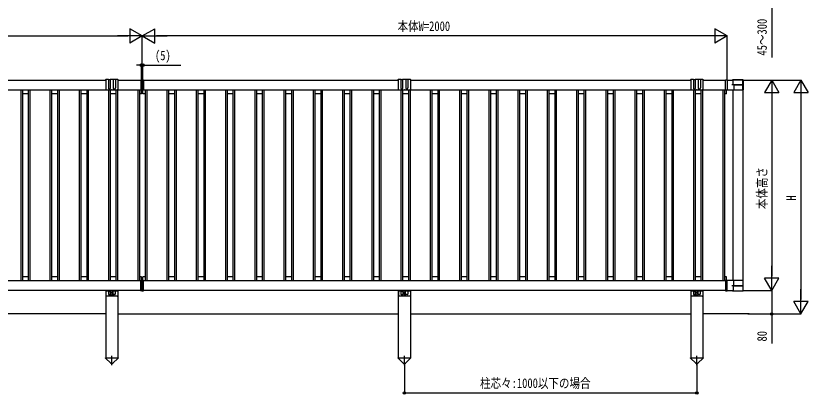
# Model space of a CAD drawing. Units: millimetres, scale not verified. Extents: x -4205 to 4205, y -2970 to 2970.
# Drawn here: x 11 to 2719, y -982 to 312 of the extents above; entities that cross this region are included whole.
import ezdxf
from ezdxf.enums import TextEntityAlignment as Align

# ---------------------------------------------------------------- set-up
doc = ezdxf.new("R2010")
doc.units = ezdxf.units.MM
doc.header["$LTSCALE"] = 16
doc.layers.add('0-3_YKK_A1', color=4, linetype='Continuous')
doc.layers.add('0-4_YKK_D', color=6, linetype='Continuous')
doc.styles.add('ＭＳ ゴシック', font='')
doc.styles.get('ＭＳ ゴシック').set_extended_font_data('MS Gothic')

msp = doc.modelspace()

# ---------------------------------------------------------------- linework, layer by layer
at = {"layer": '0-3_YKK_A1'}
for p, q in [((-640.04, 92.09), (317.96, 92.09)), ((326.96, 93.49), (317.96, 93.49)), ((317.96, 93.49), (317.96, 88.99)), ((317.96, 88.99), (317.96, 60.48)), ((326.96, 93.49), (326.96, 65.01)), ((327.96, 94.49), (332.96, 94.49)), ((343.96, 93.49), (333.96, 93.49)), ((333.96, 65.01), (333.96, 93.49)), ((343.96, 93.49), (343.96, 65.01)), ((349.96, 94.49), (344.96, 94.49)), ((359.96, 93.49), (350.96, 93.49)), ((350.96, 93.49), (350.96, 65.01)), ((359.96, 93.49), (359.96, 88.99)), ((359.96, 92.09), (438.45, 92.09)), ((359.96, 88.99), (359.96, 60.48)), ((438.45, 92.74), (438.45, 91.95)), ((438.45, 91.95), (438.45, 58.71)), ((442.95, 93.21), (438.64, 92.94)), ((442.95, 92.21), (442.95, 58.71)), ((447.45, 92.74), (447.45, 91.95)), ((447.45, 91.95), (1317.96, 92.01)), ((447.45, 91.95), (447.45, 58.71)), ((1326.96, 93.49), (1317.96, 93.49)), ((1317.96, 93.49), (1317.96, 88.99)), ((1317.96, 88.99), (1317.96, 60.48)), ((1326.96, 93.49), (1326.96, 65.01)), ((1327.96, 94.49), (1332.96, 94.49)), ((1343.96, 93.49), (1333.96, 93.49)), ((1333.96, 65.01), (1333.96, 93.49)), ((1343.96, 93.49), (1343.96, 65.01)), ((1349.96, 94.49), (1344.96, 94.49)), ((1359.96, 93.49), (1350.96, 93.49)), ((1350.96, 93.49), (1350.96, 65.01)), ((1359.96, 93.49), (1359.96, 88.99)), ((1359.96, 92.02), (2317.96, 92.09)), ((1359.96, 88.99), (1359.96, 60.48)), ((2326.96, 93.49), (2317.96, 93.49)), ((2317.96, 93.49), (2317.96, 88.99)), ((2317.96, 88.99), (2317.96, 60.48)), ((2326.96, 93.49), (2326.96, 65.01)), ((2327.96, 94.49), (2332.96, 94.49)), ((2343.96, 93.49), (2333.96, 93.49)), ((2333.96, 65.01), (2333.96, 93.49)), ((2343.96, 93.49), (2343.96, 65.01)), ((2349.96, 94.49), (2344.96, 94.49)), ((2359.96, 93.49), (2350.96, 93.49)), ((2350.96, 93.49), (2350.96, 65.01)), ((2359.96, 93.49), (2359.96, 60.48)), ((2359.96, 93.49), (2359.96, 88.99)), ((2359.96, 92.09), (2436.96, 92.09)), ((2436.96, 92.26), (2436.96, 92.96)), ((2436.96, 58.79), (2436.96, 92.26)), ((2437.26, 93.26), (2442.66, 93.31)), ((2442.96, 93.01), (2442.96, 92.31)), ((2442.96, 92.31), (2442.96, 58.79)), ((2442.96, 92.29), (2462.25, 92.29)), ((2461.71, 93.29), (2496.21, 93.29)), ((2462.55, 75.29), (2462.55, 91.99)), ((2496.66, 75.39), (2496.66, 92.01)), ((2497.21, 92.29), (2497.21, 58.79)), ((438.45, 58.09), (-1551.04, 58.09)), ((27.46, 58.09), (27.46, -593.91)), ((32.96, 58.09), (32.96, -593.91)), ((52.96, 58.09), (52.96, -593.91)), ((58.46, 58.09), (58.46, -593.91)), ((127.46, 58.09), (127.46, -593.91)), ((132.96, 58.09), (132.96, -593.91)), ((152.96, 58.09), (152.96, -593.91)), ((158.46, 58.09), (158.46, -593.91)), ((227.46, 58.09), (227.46, -593.91)), ((232.96, 58.09), (232.96, -593.91)), ((252.96, 58.09), (252.96, -593.91)), ((258.46, 58.09), (258.46, -593.91)), ((319.96, 58.48), (338.25, 58.48)), ((327.46, 58.09), (327.46, -593.91)), ((332.96, 58.09), (332.96, -593.91)), ((339.68, 58.48), (357.96, 58.48)), ((352.96, 58.09), (352.96, -593.91)), ((358.46, 58.09), (358.46, -593.91)), ((427.46, 58.09), (427.46, -593.91)), ((432.96, 58.09), (432.96, -593.91)), ((438.45, 58.71), (438.45, 57.91)), ((439.01, 57.71), (442.95, 57.71)), ((440.46, 45.09), (440.46, 57.71)), ((442.95, 57.71), (442.95, 58.71)), ((446.89, 57.71), (442.95, 57.71)), ((445.45, 45.09), (445.45, 57.71)), ((447.45, 58.71), (447.45, 57.91)), ((2436.96, 58.09), (447.45, 58.09)), ((452.95, 58.09), (452.95, -593.91)), ((458.45, 58.09), (458.45, -593.91)), ((527.45, 58.09), (527.45, -593.91)), ((532.95, 58.09), (532.95, -593.91)), ((552.95, 58.09), (552.95, -593.91)), ((558.45, 58.09), (558.45, -593.91)), ((627.45, 58.09), (627.45, -593.91)), ((632.95, 58.09), (632.95, -593.91)), ((652.95, 58.09), (652.95, -593.91)), ((658.45, 58.09), (658.45, -593.91)), ((727.45, 58.09), (727.45, -593.91)), ((732.95, 58.09), (732.95, -593.91)), ((752.95, 58.09), (752.95, -593.91)), ((758.45, 58.09), (758.45, -593.91)), ((827.45, 58.09), (827.45, -593.91)), ((832.95, 58.09), (832.95, -593.91)), ((852.95, 58.09), (852.95, -593.91)), ((858.45, 58.09), (858.45, -593.91)), ((927.45, 58.09), (927.45, -593.91)), ((932.95, 58.09), (932.95, -593.91)), ((952.95, 58.09), (952.95, -593.91)), ((958.45, 58.09), (958.45, -593.91)), ((1027.45, 58.09), (1027.45, -593.91)), ((1032.95, 58.09), (1032.95, -593.91)), ((1052.95, 58.09), (1052.95, -593.91)), ((1058.45, 58.09), (1058.45, -593.91)), ((1127.45, 58.09), (1127.45, -593.91)), ((1132.95, 58.09), (1132.95, -593.91)), ((1152.95, 58.09), (1152.95, -593.91)), ((1158.45, 58.09), (1158.45, -593.91)), ((1227.45, 58.09), (1227.45, -593.91)), ((1232.95, 58.09), (1232.95, -593.91)), ((1252.95, 58.09), (1252.95, -593.91)), ((1258.45, 58.09), (1258.45, -593.91)), ((1319.96, 58.48), (1338.25, 58.48)), ((1327.45, 58.09), (1327.45, -593.91)), ((1332.95, 58.09), (1332.95, -593.91)), ((1339.68, 58.48), (1357.96, 58.48)), ((1352.95, 58.09), (1352.95, -593.91)), ((1358.45, 58.09), (1358.45, -593.91)), ((1427.45, 58.09), (1427.45, -593.91)), ((1432.95, 58.09), (1432.95, -593.91)), ((1452.95, 58.09), (1452.95, -593.91)), ((1458.45, 58.09), (1458.45, -593.91)), ((1527.45, 58.09), (1527.45, -593.91)), ((1532.95, 58.09), (1532.95, -593.91)), ((1552.95, 58.09), (1552.95, -593.91)), ((1558.45, 58.09), (1558.45, -593.91)), ((1627.45, 58.09), (1627.45, -593.91)), ((1632.95, 58.09), (1632.95, -593.91)), ((1652.95, 58.09), (1652.95, -593.91)), ((1658.45, 58.09), (1658.45, -593.91)), ((1727.45, 58.09), (1727.45, -593.91)), ((1732.95, 58.09), (1732.95, -593.91)), ((1752.95, 58.09), (1752.95, -593.91)), ((1758.45, 58.09), (1758.45, -593.91)), ((1827.45, 58.09), (1827.45, -593.91)), ((1832.95, 58.09), (1832.95, -593.91)), ((1852.95, 58.09), (1852.95, -593.91)), ((1858.45, 58.09), (1858.45, -593.91)), ((1927.45, 58.09), (1927.45, -593.91)), ((1932.95, 58.09), (1932.95, -593.91)), ((1952.95, 58.09), (1952.95, -593.91)), ((1958.45, 58.09), (1958.45, -593.91)), ((2027.45, 58.09), (2027.45, -593.91)), ((2032.95, 58.09), (2032.95, -593.91)), ((2052.95, 58.09), (2052.95, -593.91)), ((2058.45, 58.09), (2058.45, -593.91)), ((2127.45, 58.09), (2127.45, -593.91)), ((2132.95, 58.09), (2132.95, -593.91)), ((2152.95, 58.09), (2152.95, -593.91)), ((2158.45, 58.09), (2158.45, -593.91)), ((2227.45, 58.09), (2227.45, -593.91)), ((2232.95, 58.09), (2232.95, -593.91)), ((2252.95, 58.09), (2252.95, -593.91)), ((2258.45, 58.09), (2258.45, -593.91)), ((2319.96, 58.48), (2338.24, 58.48)), ((2327.45, 58.09), (2327.45, -593.91)), ((2332.95, 58.09), (2332.95, -593.91)), ((2339.67, 58.48), (2357.96, 58.48)), ((2352.95, 58.09), (2352.95, -593.91)), ((2358.45, 58.09), (2358.45, -593.91)), ((2427.45, 58.09), (2427.45, -593.91)), ((2432.95, 58.09), (2432.95, -593.91)), ((2436.96, 58.09), (2436.96, 58.79)), ((2437, 58.19), (2437.03, 58.07)), ((2442.66, 57.79), (2437.26, 57.79)), ((2440.45, 45.09), (2440.45, 57.79)), ((2458.05, 57.79), (2442.66, 57.79)), ((2442.96, 58.79), (2442.96, 58.09)), ((2465.56, 57.79), (2458.05, 57.79)), ((2465.33, 75.29), (2458.18, 75.29)), ((2461.66, 57.79), (2461.66, -593.61)), ((2462.36, 57.79), (2461.71, 57.79)), ((2471.5, 57.79), (2462.36, 57.79)), ((2496.66, 75.39), (2462.55, 75.39)), ((2465.33, 75.29), (2496.66, 75.29)), ((2465.33, 75.29), (2465.33, 58.09)), ((2465.33, 75.29), (2465.33, 58.09)), ((2496.36, 57.79), (2465.56, 57.79)), ((2486.42, 57.79), (2471.5, 57.79)), ((2495.55, 57.79), (2486.42, 57.79)), ((2496.21, 57.79), (2495.55, 57.79)), ((2496.66, 58.09), (2496.66, 75.29)), ((2496.66, 58.09), (2496.66, 58.09)), ((2496.66, 57.9), (2496.66, -593.72)), ((52.96, 45.09), (32.96, 45.09)), ((152.96, 45.09), (132.96, 45.09)), ((252.96, 45.09), (232.96, 45.09)), ((352.96, 45.09), (332.96, 45.09)), ((440.46, 45.09), (432.96, 45.09)), ((452.95, 45.09), (445.45, 45.09)), ((552.95, 45.09), (532.95, 45.09)), ((652.95, 45.09), (632.95, 45.09)), ((752.95, 45.09), (732.95, 45.09)), ((852.95, 45.09), (832.95, 45.09)), ((952.95, 45.09), (932.95, 45.09)), ((1052.95, 45.09), (1032.95, 45.09)), ((1152.95, 45.09), (1132.95, 45.09)), ((1252.95, 45.09), (1232.95, 45.09)), ((1352.95, 45.09), (1332.95, 45.09)), ((1452.95, 45.09), (1432.95, 45.09)), ((1552.95, 45.09), (1532.95, 45.09)), ((1652.95, 45.09), (1632.95, 45.09)), ((1752.95, 45.09), (1732.95, 45.09)), ((1852.95, 45.09), (1832.95, 45.09)), ((1952.95, 45.09), (1932.95, 45.09)), ((2052.95, 45.09), (2032.95, 45.09)), ((2152.95, 45.09), (2132.95, 45.09)), ((2252.95, 45.09), (2232.95, 45.09)), ((2352.95, 45.09), (2332.95, 45.09)), ((2440.45, 45.09), (2432.95, 45.09)), ((-1551.04, -593.91), (438.45, -593.91)), ((52.96, -580.91), (32.96, -580.91)), ((152.96, -580.91), (132.96, -580.91)), ((252.96, -580.91), (232.96, -580.91)), ((352.96, -580.91), (332.96, -580.91)), ((440.46, -580.91), (432.96, -580.91)), ((438.45, -594.35), (438.45, -593.55)), ((438.45, -627.59), (438.45, -594.35)), ((439.01, -593.35), (442.95, -593.35)), ((440.46, -593.35), (440.46, -580.91)), ((442.95, -593.35), (442.95, -594.35)), ((446.89, -593.35), (442.95, -593.35)), ((442.95, -627.85), (442.95, -594.35)), ((445.45, -593.35), (445.45, -580.91)), ((452.95, -580.91), (445.45, -580.91)), ((447.45, -594.35), (447.45, -593.55)), ((447.45, -593.91), (2436.96, -593.91)), ((447.45, -627.59), (447.45, -594.35)), ((552.95, -580.91), (532.95, -580.91)), ((652.95, -580.91), (632.95, -580.91)), ((752.95, -580.91), (732.95, -580.91)), ((852.95, -580.91), (832.95, -580.91)), ((952.95, -580.91), (932.95, -580.91)), ((1052.95, -580.91), (1032.95, -580.91)), ((1152.95, -580.91), (1132.95, -580.91)), ((1252.95, -580.91), (1232.95, -580.91)), ((1352.95, -580.91), (1332.95, -580.91)), ((1452.95, -580.91), (1432.95, -580.91)), ((1552.95, -580.91), (1532.95, -580.91)), ((1652.95, -580.91), (1632.95, -580.91)), ((1752.95, -580.91), (1732.95, -580.91)), ((1852.95, -580.91), (1832.95, -580.91)), ((1952.95, -580.91), (1932.95, -580.91)), ((2052.95, -580.91), (2032.95, -580.91)), ((2152.95, -580.91), (2132.95, -580.91)), ((2252.95, -580.91), (2232.95, -580.91)), ((2352.95, -580.91), (2332.95, -580.91)), ((2440.45, -580.91), (2432.95, -580.91)), ((2436.96, -593.91), (2436.96, -594.61)), ((2436.96, -594.61), (2436.96, -628.08)), ((2442.66, -593.61), (2437.26, -593.61)), ((2440.45, -593.61), (2440.45, -580.91)), ((2458.05, -593.61), (2442.66, -593.61)), ((2442.96, -594.61), (2442.96, -593.91)), ((2442.96, -628.13), (2442.96, -594.61)), ((2465.56, -593.61), (2458.05, -593.61)), ((2462.36, -593.61), (2461.71, -593.61)), ((2471.5, -593.61), (2462.36, -593.61)), ((2465.33, -611.11), (2465.33, -593.91)), ((2465.33, -611.11), (2465.33, -593.91)), ((2496.36, -593.61), (2465.56, -593.61)), ((2486.42, -593.61), (2471.5, -593.61)), ((2495.55, -593.61), (2486.42, -593.61)), ((2496.21, -593.61), (2495.55, -593.61)), ((2496.66, -593.91), (2496.66, -611.11)), ((2497.21, -628.11), (2497.21, -594.61)), ((2465.33, -611.11), (2458.18, -611.11)), ((2462.55, -611.11), (2462.55, -627.81)), ((2496.66, -611.21), (2462.55, -611.21)), ((2465.33, -611.11), (2496.66, -611.11)), ((2496.66, -611.21), (2496.66, -627.84)), ((438.45, -627.91), (-1551.04, -627.91)), ((317.96, -627.91), (317.96, -857.91)), ((318.46, -627.91), (318.46, -644.88)), ((327.46, -629.38), (318.46, -629.38)), ((357.46, -646.88), (320.46, -646.88)), ((327.46, -627.88), (327.46, -639.88)), ((328.46, -630.38), (333.46, -630.38)), ((329.46, -641.88), (332.46, -641.88)), ((334.46, -639.88), (334.46, -627.88)), ((343.46, -629.38), (334.46, -629.38)), ((343.46, -639.88), (343.46, -627.88)), ((349.46, -630.38), (344.46, -630.38)), ((348.46, -641.88), (345.46, -641.88)), ((350.46, -627.88), (350.46, -639.88)), ((359.46, -629.38), (350.46, -629.38)), ((359.46, -627.91), (359.46, -644.88)), ((359.96, -627.91), (359.96, -857.91)), ((438.45, -628.39), (438.45, -627.59)), ((442.95, -628.85), (438.64, -628.59)), ((447.45, -628.39), (447.45, -627.59)), ((2436.96, -627.91), (447.45, -627.91)), ((1317.96, -627.91), (1317.96, -857.91)), ((1318.46, -627.91), (1318.46, -644.88)), ((1327.46, -629.38), (1318.46, -629.38)), ((1357.46, -646.88), (1320.46, -646.88)), ((1327.46, -627.88), (1327.46, -639.88)), ((1328.46, -630.38), (1333.46, -630.38)), ((1329.46, -641.88), (1332.46, -641.88)), ((1334.46, -639.88), (1334.46, -627.88)), ((1343.46, -629.38), (1334.46, -629.38)), ((1343.46, -639.88), (1343.46, -627.88)), ((1349.46, -630.38), (1344.46, -630.38)), ((1348.46, -641.88), (1345.46, -641.88)), ((1350.46, -627.88), (1350.46, -639.88)), ((1359.46, -629.38), (1350.46, -629.38)), ((1359.46, -627.91), (1359.46, -644.88)), ((1359.96, -627.91), (1359.96, -857.91)), ((2317.96, -627.91), (2317.96, -857.91)), ((2318.46, -627.91), (2318.46, -644.88)), ((2327.46, -629.38), (2318.46, -629.38)), ((2357.46, -646.88), (2320.46, -646.88)), ((2327.46, -627.88), (2327.46, -639.88)), ((2328.46, -630.38), (2333.46, -630.38)), ((2329.46, -641.88), (2332.46, -641.88)), ((2334.46, -639.88), (2334.46, -627.88)), ((2343.46, -629.38), (2334.46, -629.38)), ((2343.46, -639.88), (2343.46, -627.88)), ((2349.46, -630.38), (2344.46, -630.38)), ((2348.46, -641.88), (2345.46, -641.88)), ((2350.46, -627.88), (2350.46, -639.88)), ((2359.46, -629.38), (2350.46, -629.38)), ((2359.46, -627.91), (2359.46, -644.88)), ((2359.96, -627.91), (2359.96, -857.91)), ((2436.96, -628.08), (2436.96, -628.78)), ((2437.26, -629.08), (2442.66, -629.13)), ((2442.96, -628.11), (2462.25, -628.11)), ((2442.96, -628.83), (2442.96, -628.13)), ((2461.71, -629.11), (2496.21, -629.11)), ((317.96, -707.91), (-640.04, -707.91)), ((359.96, -707.91), (1317.96, -707.91)), ((1359.96, -707.91), (2317.96, -707.91)), ((2518.14, -707.91), (2359.96, -707.91)), ((317.76, -858.91), (317.76, -857.91)), ((317.76, -857.91), (360.16, -857.91)), ((317.76, -858.91), (335.44, -876.46)), ((338.96, -883.42), (338.96, -850.95)), ((360.16, -858.91), (342.48, -876.46)), ((360.16, -857.91), (360.16, -858.91)), ((1317.76, -858.91), (1317.76, -857.91)), ((1317.76, -857.91), (1360.16, -857.91)), ((1317.76, -858.91), (1335.44, -876.46)), ((1338.96, -883.42), (1338.96, -850.95)), ((1360.16, -858.91), (1342.48, -876.46)), ((1360.16, -857.91), (1360.16, -858.91)), ((2317.76, -858.91), (2317.76, -857.91)), ((2317.76, -857.91), (2360.16, -857.91)), ((2317.76, -858.91), (2335.44, -876.46)), ((2338.96, -883.42), (2338.96, -850.95)), ((2360.16, -858.91), (2342.48, -876.46)), ((2360.16, -857.91), (2360.16, -858.91))]:
    msp.add_line(p, q, dxfattribs=at)
for points in [[(442.95, 92.21), (442.95, 93.21), (447.27, 92.94)], [(442.95, -627.85), (442.95, -628.85), (447.27, -628.59)]]:
    msp.add_lwpolyline(points, dxfattribs=at)
for centre, radius in [((338.96, -635.88), 2.1), ((338.96, -642.88), 1.65), ((1338.96, -635.88), 2.1), ((1338.96, -642.88), 1.65), ((2338.96, -635.88), 2.1), ((2338.96, -642.88), 1.65)]:
    msp.add_circle(centre, radius, dxfattribs=at)
for centre, radius, start, end in [((317.96, 91.49), 2, 90, 162.54246), ((327.96, 93.49), 1, 90, 180), ((332.96, 93.49), 1, 0, 90), ((344.96, 93.49), 1, 90, 180), ((349.96, 93.49), 1, 0, 90), ((359.96, 91.49), 2, 17.45754, 90), ((438.65, 92.74), 0.2, 93.5, 180), ((447.25, 92.74), 0.2, 0, 86.5), ((1317.96, 91.49), 2, 90, 162.54246), ((1327.96, 93.49), 1, 90, 180), ((1332.96, 93.49), 1, 0, 90), ((1344.96, 93.49), 1, 90, 180), ((1349.96, 93.49), 1, 0, 90), ((1359.96, 91.49), 2, 17.45754, 90), ((2317.96, 91.49), 2, 90, 162.54246), ((2327.96, 93.49), 1, 90, 180), ((2332.96, 93.49), 1, 0, 90), ((2344.96, 93.49), 1, 90, 180), ((2349.96, 93.49), 1, 0, 90), ((2359.96, 91.49), 2, 17.45754, 90), ((2437.26, 92.96), 0.3, 90.5, 180), ((2442.66, 93.01), 0.3, 0, 90.5), ((2478.96, -103.12), 196.21, 84.90439, 95.09561), ((2462.25, 91.99), 0.3, 0, 90), ((2496.36, 92.01), 0.3, 0, 84.90439), ((319.96, 60.48), 2, 180, 270), ((330.46, 65.01), 3.5, 180.00009, 359.99984), ((338.96, 57.78), 1, 44.427, 135.573), ((347.46, 65.01), 3.5, 180.00016, 359.99991), ((357.96, 60.48), 2, 270, 0), ((438.66, 57.91), 0.201, 179.90369, 269.4192), ((447.25, 57.91), 0.201, 270.5808, 0.09631), ((1319.96, 60.48), 2, 180, 270), ((1330.46, 65.01), 3.5, 180.00009, 359.99984), ((1338.96, 57.78), 1, 44.427, 135.573), ((1347.46, 65.01), 3.5, 180.00016, 359.99991), ((1357.96, 60.48), 2, 270, 0), ((2319.96, 60.48), 2, 180, 270), ((2330.46, 65.01), 3.5, 180.00009, 359.99984), ((2338.96, 57.78), 1, 44.427, 135.573), ((2347.46, 65.01), 3.5, 180.00016, 359.99991), ((2357.96, 60.48), 2, 270, 0), ((2437.26, 58.09), 0.3, 180, 270), ((2442.66, 58.09), 0.3, 270, 0), ((2465.6, 58.06), 0.272, 173.55811, 261.61941), ((2465.6, 58.06), 0.272, 173.55811, 261.61941), ((2496.36, 58.09), 0.3, 270, 0), ((438.66, -593.55), 0.201, 90.5808, 180.09631), ((447.25, -593.55), 0.201, 359.90369, 89.4192), ((2437.26, -593.91), 0.3, 90, 180), ((2442.66, -593.91), 0.3, 0, 90), ((2465.6, -593.88), 0.272, 98.38059, 186.44189), ((2465.6, -593.88), 0.272, 98.38059, 186.44189), ((2496.36, -593.91), 0.3, 0, 90), ((320.46, -644.88), 2, 180, 270), ((328.46, -629.38), 1, 180, 270), ((329.46, -639.88), 2, 180, 270), ((332.46, -639.88), 2, 270, 0), ((333.46, -629.38), 1, 270, 0), ((344.46, -629.38), 1, 180, 270), ((345.46, -639.88), 2, 180, 270), ((348.46, -639.88), 2, 270, 0), ((349.46, -629.38), 1, 270, 0), ((357.46, -644.88), 2, 270, 0), ((438.65, -628.39), 0.2, 180, 266.5), ((447.25, -628.39), 0.2, 273.5, 0), ((1320.46, -644.88), 2, 180, 270), ((1328.46, -629.38), 1, 180, 270), ((1329.46, -639.88), 2, 180, 270), ((1332.46, -639.88), 2, 270, 0), ((1333.46, -629.38), 1, 270, 0), ((1344.46, -629.38), 1, 180, 270), ((1345.46, -639.88), 2, 180, 270), ((1348.46, -639.88), 2, 270, 0), ((1349.46, -629.38), 1, 270, 0), ((1357.46, -644.88), 2, 270, 0), ((2320.46, -644.88), 2, 180, 270), ((2328.46, -629.38), 1, 180, 270), ((2329.46, -639.88), 2, 180, 270), ((2332.46, -639.88), 2, 270, 0), ((2333.46, -629.38), 1, 270, 0), ((2344.46, -629.38), 1, 180, 270), ((2345.46, -639.88), 2, 180, 270), ((2348.46, -639.88), 2, 270, 0), ((2349.46, -629.38), 1, 270, 0), ((2357.46, -644.88), 2, 270, 0), ((2437.26, -628.78), 0.3, 180, 269.5), ((2442.66, -628.83), 0.3, 269.5, 0), ((2478.96, -432.7), 196.21, 264.90439, 275.09561), ((2462.25, -627.81), 0.3, 270, 0), ((2496.36, -627.84), 0.3, 275.09561, 0), ((338.96, -872.91), 5, 225.20979, 314.79021), ((338.96, -872.91), 5, 225.20979, 314.79021), ((1338.96, -872.91), 5, 225.20979, 314.79021), ((1338.96, -872.91), 5, 225.20979, 314.79021), ((2338.96, -872.91), 5, 225.20979, 314.79021), ((2338.96, -872.91), 5, 225.20979, 314.79021)]:
    msp.add_arc(centre, radius, start, end, dxfattribs=at)
for centre, major_axis, ratio, start_param, end_param in [((2461.71, 92.29), (0.707, -0.707), 0.99997, 2.3562326, 3.9269527), ((2496.21, 92.29), (0.707, 0.707), 0.99997, 5.4978252, 7.0685454), ((439.01, 58.71), (6.74, 0), 0.148374, 4.6587856, 4.712389), ((446.89, 58.71), (6.74, 0), 0.148374, 4.712389, 4.7659923), ((2496.21, 58.79), (1, 0), 0.999985, 4.712389, 6.2831853), ((439.01, -594.35), (6.74, 0), 0.148374, 1.5707963, 1.6243997), ((446.89, -594.35), (6.74, 0), 0.148374, 1.517193, 1.5707963), ((2496.21, -594.61), (1, 0), 0.999985, 6.2831853, 7.8539816), ((2461.71, -628.11), (0.707, 0.707), 0.99997, 2.3562326, 3.9269527), ((2496.21, -628.11), (0.707, -0.707), 0.99997, 5.4978252, 7.0685454)]:
    msp.add_ellipse(centre, major_axis=major_axis, ratio=ratio, start_param=start_param, end_param=end_param, dxfattribs=at)
at = {"layer": '0-4_YKK_D'}
for p, q in [((442.96, 243.09), (400.52, 267.59)), ((400.52, 267.59), (400.52, 218.59)), ((442.96, 243.09), (485.39, 267.59)), ((442.96, 93.09), (442.96, 244.09)), ((442.96, 122.58), (442.96, 244.09)), ((485.39, 218.59), (485.39, 267.59)), ((2442.96, 243.09), (2400.52, 267.59)), ((2400.52, 267.59), (2400.52, 218.59)), ((2442.96, 94.39), (2442.96, 244.09)), ((-1508.04, 243.09), (393.96, 243.09)), ((442.96, 243.09), (358.09, 243.09)), ((442.96, 243.09), (400.52, 218.59)), ((442.96, 243.09), (485.39, 218.59)), ((442.96, 243.09), (527.83, 243.09)), ((2393.96, 243.09), (491.96, 243.09)), ((2442.96, 243.09), (2358.09, 243.09)), ((2442.96, 243.09), (2400.52, 218.59)), ((440.46, 143.09), (423.46, 143.09)), ((440.46, 93.09), (440.46, 144.09)), ((440.46, 143.09), (445.46, 143.09)), ((445.46, 93.09), (445.46, 144.09)), ((445.46, 143.09), (575.06, 143.09)), ((2495.96, 92.09), (2595.96, 92.09)), ((2495.96, 92.09), (2695.96, 92.09)), ((2594.96, 92.09), (2570.46, 49.65)), ((2594.96, 92.09), (2619.46, 49.65)), ((2594.96, 92.09), (2594.96, 7.22)), ((2694.96, 92.09), (2670.46, 49.65)), ((2694.96, 92.09), (2719.46, 49.65)), ((2694.96, 92.09), (2694.96, 7.22)), ((2570.46, 49.65), (2619.46, 49.65)), ((2594.96, 43.09), (2594.96, -578.91)), ((2670.46, 49.65), (2719.46, 49.65)), ((2694.96, 43.09), (2694.96, -658.91)), ((2594.96, -627.91), (2594.96, -543.04)), ((2594.96, -627.91), (2570.46, -585.48)), ((2619.46, -585.48), (2570.46, -585.48)), ((2594.96, -627.91), (2619.46, -585.48)), ((2495.96, -627.91), (2595.96, -627.91)), ((2495.96, -627.91), (2595.96, -627.91)), ((2694.96, -707.91), (2694.96, -623.04)), ((2694.96, -707.91), (2670.46, -665.48)), ((2719.46, -665.48), (2670.46, -665.48)), ((2694.96, -707.91), (2719.46, -665.48)), ((2512.96, -707.91), (2695.96, -707.91)), ((1338.96, -878.91), (1338.96, -978.91)), ((2338.96, -878.91), (2338.96, -978.91)), ((1338.96, -977.91), (2338.96, -977.91))]:
    msp.add_line(p, q, dxfattribs=at)
for points in [[(2594.96, 486.29), (2594.96, 382.29), (2594.96, 168.89)], [(2594.96, -627.91), (2594.96, -707.91), (2594.96, -809.07)]]:
    msp.add_lwpolyline(points, dxfattribs=at)
for centre in [(440.46, 143.09), (445.46, 143.09), (2594.96, -707.91), (1338.96, -977.91), (2338.96, -977.91)]:
    msp.add_circle(centre, 4.25, dxfattribs=at)

# ---------------------------------------------------------------- texts
at = {"layer": '0-4_YKK_D', "style": 'ＭＳ ゴシック', "width": 0.8}
for s, p in [('45～300', (2587.96, 175.89)), ('本体高さ', (2587.96, -349.51)), ('H', (2687.96, -319.91)), ('80', (2587.96, -802.07))]:
    msp.add_text(s, height=32.99, rotation=90, dxfattribs=at).set_placement(p, align=Align.BOTTOM_LEFT)
for s, p in [('本体W=2000', (1315.76, 250.09)), ('(5)', (486.46, 150.09)), ('柱芯々:1000以下の場合', (1597.76, -970.91))]:
    msp.add_text(s, height=32.99, dxfattribs=at).set_placement(p, align=Align.BOTTOM_LEFT)

doc.saveas('drawing.dxf')
